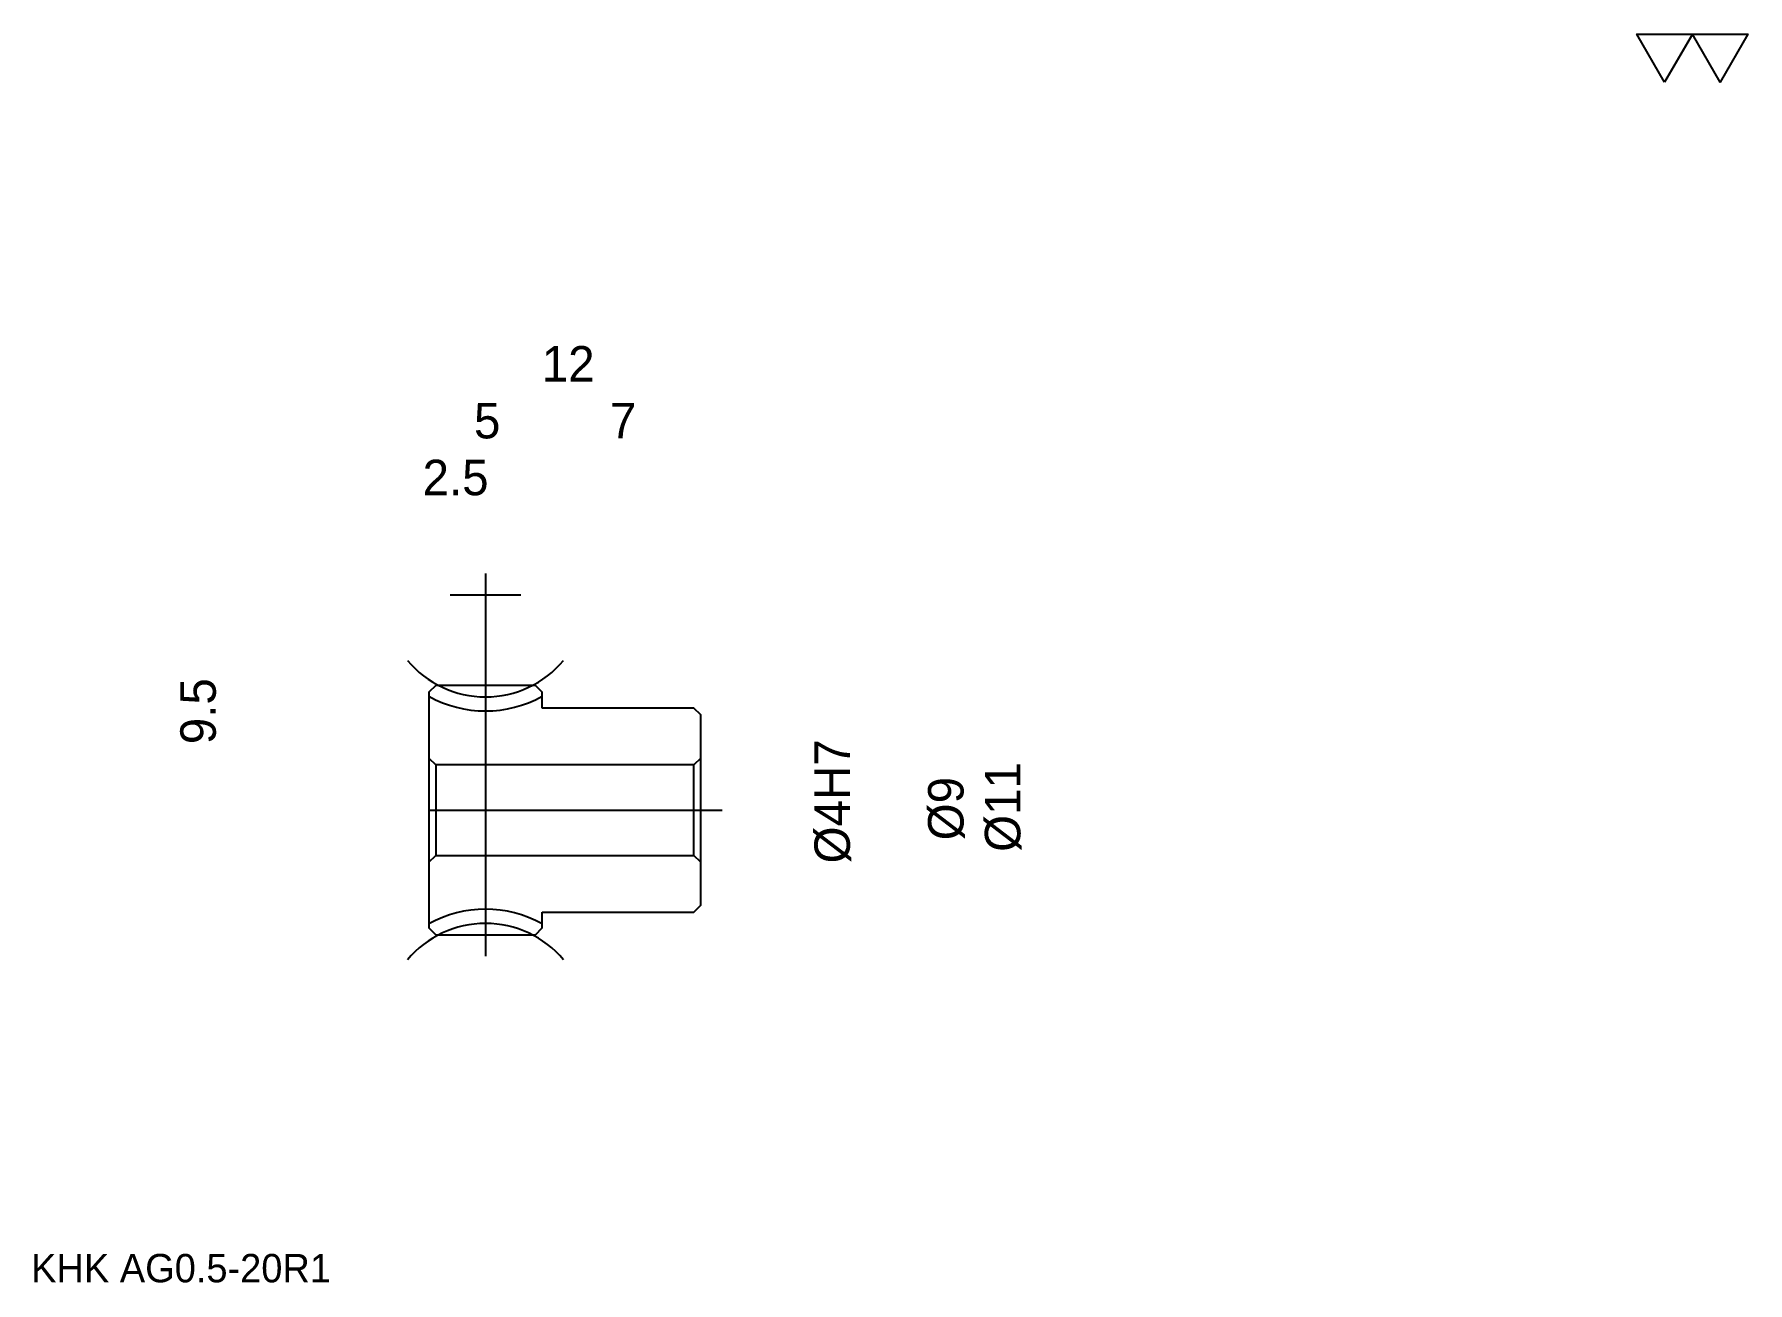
# Model space of a CAD drawing. Extents: x 3.3 to 78.9, y 3.4 to 58.5.
import ezdxf

# ---------------------------------------------------------------- set-up
doc = ezdxf.new("R2010")
doc.units = 0

msp = doc.modelspace()

# ---------------------------------------------------------------- linework, layer by layer
at = {"color": 4}
for p, q in [((32.686569, 26.591045), (32.38657, 26.291046)), ((20.686569, 21.991047), (20.986568, 22.291046)), ((32.686569, 21.991047), (32.38657, 22.291046))]:
    msp.add_line(p, q, dxfattribs=at)
at = {"color": 7}
msp.add_lwpolyline([(75.223877, 56.417912), (74.001488, 58.536716), (78.891045, 58.536716), (77.668655, 56.417912), (76.446266, 58.536716), (75.223877, 56.417912)], dxfattribs=at)
at = {"color": 4}
for points in [[(23.186569, 29.791046), (20.986568, 29.791046), (20.686569, 29.491047), (20.686569, 21.991047)], [(25.686569, 28.791046), (25.686569, 29.491047), (25.38657, 29.791046), (23.186569, 29.791046)], [(25.686569, 19.791046), (32.38657, 19.791046), (32.686569, 20.091045), (32.686569, 28.491047), (32.38657, 28.791046), (25.686569, 28.791046)], [(20.686569, 26.591045), (20.986568, 26.291046), (20.986568, 22.291046), (32.38657, 22.291046), (32.38657, 26.291046), (20.986568, 26.291046)], [(20.686569, 21.991047), (20.686569, 19.091045), (20.986568, 18.791046), (23.186569, 18.791046)], [(23.186569, 18.791046), (25.38657, 18.791046), (25.686569, 19.091045), (25.686569, 19.791046)]]:
    msp.add_lwpolyline(points, dxfattribs=at)
for centre, start, end in [((23.186569, 33.791046), 240.80359599, 299.19640401), ((23.186569, 14.791046), 60.80359599, 119.19640401)]:
    msp.add_arc(centre, 5.125, start, end, dxfattribs=at)
at = {"layer": 'DASHDOT', "color": 7}
for p, q in [((23.186569, 34.731346), (23.186569, 17.850748)), ((21.626867, 33.791046), (24.746271, 33.791046)), ((20.686569, 24.291046), (33.626869, 24.291046))]:
    msp.add_line(p, q, dxfattribs=at)
for centre, start, end in [((23.186569, 33.791046), 220.00000049, 319.99999751), ((23.186569, 14.791046), 40.00000249, 139.99999951)]:
    msp.add_arc(centre, 4.5, start, end, dxfattribs=at)

# ---------------------------------------------------------------- texts
at = {"color": 7}
for s, height, p in [('12', 1.567164, (25.667912, 43.205971)), ('5', 1.567164, (22.67724, 40.698509)), ('7', 1.567164, (28.67724, 40.698509)), ('2.5', 1.567164, (20.408585, 38.191048)), ('KHK AG0.5-20R1', 1.253731, (3.134328, 3.447761))]:
    msp.add_text(s, height=height, dxfattribs=at).set_placement(p)
for s, p in [('9.5', (11.283585, 27.199629)), ('%%c4H7', (39.268661, 21.9403)), ('%%c11', (46.791046, 22.449629)), ('%%c9', (44.283585, 22.958958))]:
    msp.add_text(s, height=1.567164, rotation=90, dxfattribs=at).set_placement(p)

doc.saveas('drawing.dxf')
